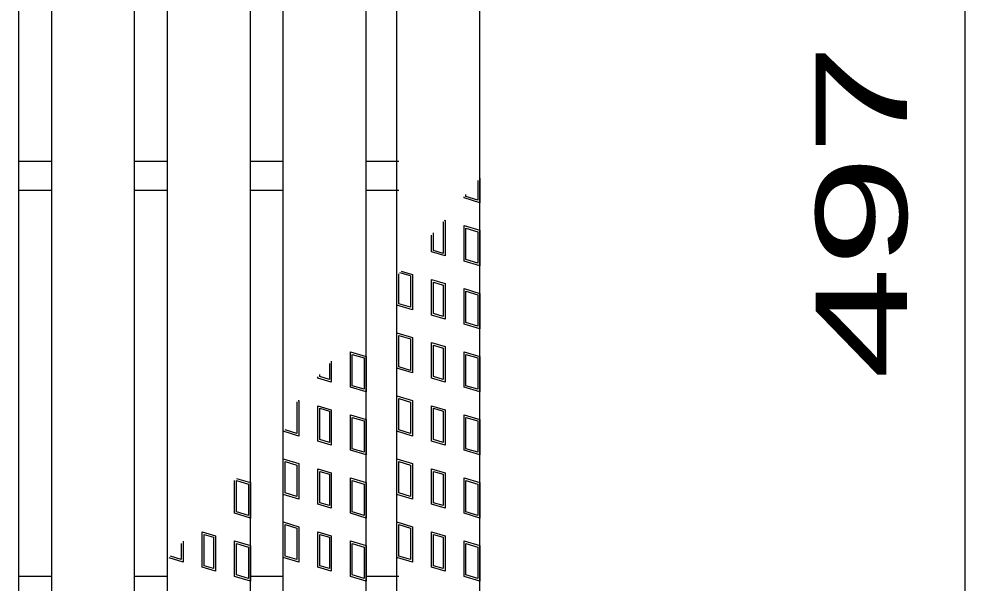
# Model space of a CAD drawing. Units: millimetres, scale not verified. Extents: x -1820 to 1731, y -1282 to 1054.
# Drawn here: x -463.1 to -235, y 55.3 to 191.3 of the extents above; entities that cross this region are included whole.
import ezdxf
from ezdxf.enums import TextEntityAlignment as Align

# ---------------------------------------------------------------- set-up
doc = ezdxf.new("R2010")
doc.units = ezdxf.units.MM
doc.header["$LTSCALE"] = 10
for name, color, linetype, lineweight in [('16', 3, 'Continuous', 25), ('17', 3, 'Continuous', 25), ('22', 2, 'Continuous', 25)]:
    doc.layers.add(name, color=color, linetype=linetype, lineweight=lineweight)
doc.styles.add('ベクトル', font='')
doc.styles.get('ベクトル').set_extended_font_data('ベクトル')

msp = doc.modelspace()

# ---------------------------------------------------------------- linework, layer by layer
at = {"layer": '16'}
for p, q in [((-463.1, -117), (-463.1, 424)), ((-455.2, -117), (-455.2, 424)), ((-435.2, -117), (-435.2, 424)), ((-399.4, -117), (-399.4, 424)), ((-379.4, -117), (-379.4, 424)), ((-372, -117), (-372, 424)), ((-352, -117), (-352, 424)), ((-427.3, -62.5), (-427.3, 369.5)), ((-407.3, -62.5), (-407.3, 369.5)), ((-463.1, 157), (-455.2, 157)), ((-435.2, 157), (-427.3, 157)), ((-407.3, 157), (-399.4, 157)), ((-379.4, 157), (-371.5, 157)), ((-463.1, 150), (-455.2, 150)), ((-435.2, 150), (-427.3, 150)), ((-407.3, 150), (-399.4, 150)), ((-379.4, 150), (-371.5, 150)), ((-463.1, 57), (-455.2, 57)), ((-435.2, 57), (-427.3, 57)), ((-407.3, 57), (-399.4, 57)), ((-379.4, 57), (-371.5, 57))]:
    msp.add_line(p, q, dxfattribs=at)
at = {"layer": '17'}
for p, q in [((-352, 152.91), (-352, 147)), ((-352.47, 152.35), (-352.47, 147.64)), ((-355.8, 148.14), (-355.8, 148.42)), ((-355.32, 148.49), (-355.32, 148.98)), ((-352.47, 147.64), (-355.32, 148.49)), ((-352, 147), (-355.8, 148.14)), ((-360.91, 142.38), (-360.86, 142.36)), ((-360.86, 142.36), (-360.86, 134.8)), ((-360.57, 142.77), (-360.38, 142.72)), ((-360.38, 142.72), (-360.38, 134.17)), ((-355.8, 141.49), (-352, 140.35)), ((-355.8, 132.94), (-355.8, 141.49)), ((-363.61, 135.13), (-363.61, 139.17)), ((-363.14, 135.49), (-363.14, 139.74)), ((-355.32, 140.85), (-352.47, 140)), ((-355.32, 133.29), (-355.32, 140.85)), ((-352.47, 140), (-352.47, 132.44)), ((-352, 140.35), (-352, 131.8)), ((-360.38, 134.17), (-363.61, 135.13)), ((-360.86, 134.8), (-363.14, 135.49)), ((-352, 131.8), (-355.8, 132.94)), ((-352.47, 132.44), (-355.32, 133.29)), ((-368.67, 129.36), (-371.26, 130.13)), ((-370.93, 130.53), (-368.2, 129.71)), ((-371.52, 122.65), (-371.52, 129.82)), ((-368.67, 129.36), (-368.67, 121.8)), ((-368.2, 129.71), (-368.2, 121.16)), ((-363.61, 128.48), (-360.38, 127.52)), ((-363.61, 119.93), (-363.61, 128.48)), ((-363.14, 127.85), (-360.86, 127.16)), ((-363.14, 120.29), (-363.14, 127.85)), ((-360.86, 127.16), (-360.86, 119.6)), ((-360.38, 127.52), (-360.38, 118.97)), ((-355.8, 126.29), (-352, 125.15)), ((-355.8, 117.74), (-355.8, 126.29)), ((-355.32, 125.65), (-352.47, 124.8)), ((-355.32, 118.09), (-355.32, 125.65)), ((-352.47, 124.8), (-352.47, 117.24)), ((-352, 125.15), (-352, 116.6)), ((-368.2, 121.16), (-372, 122.3)), ((-368.67, 121.8), (-371.52, 122.65)), ((-360.38, 118.97), (-363.61, 119.93)), ((-360.86, 119.6), (-363.14, 120.29)), ((-352, 116.6), (-355.8, 117.74)), ((-352.47, 117.24), (-355.32, 118.09)), ((-372, 115.65), (-368.2, 114.51)), ((-372, 107.1), (-372, 115.65)), ((-371.52, 115.01), (-368.67, 114.16)), ((-371.52, 107.45), (-371.52, 115.01)), ((-368.67, 114.16), (-368.67, 106.6)), ((-368.2, 114.51), (-368.2, 105.96)), ((-363.61, 113.28), (-360.38, 112.32)), ((-363.61, 104.73), (-363.61, 113.28)), ((-363.14, 112.65), (-360.86, 111.96)), ((-363.14, 105.09), (-363.14, 112.65)), ((-360.86, 111.96), (-360.86, 104.4)), ((-360.38, 112.32), (-360.38, 103.77)), ((-383.2, 111.09), (-379.4, 109.95)), ((-383.2, 102.54), (-383.2, 111.09)), ((-382.73, 110.45), (-379.88, 109.6)), ((-382.73, 102.89), (-382.73, 110.45)), ((-379.88, 109.6), (-379.88, 102.04)), ((-379.4, 109.95), (-379.4, 101.4)), ((-355.8, 111.09), (-352, 109.95)), ((-355.8, 102.54), (-355.8, 111.09)), ((-355.32, 110.45), (-352.47, 109.6)), ((-355.32, 102.89), (-355.32, 110.45)), ((-352.47, 109.6), (-352.47, 102.04)), ((-352, 109.95), (-352, 101.4)), ((-388.26, 108.26), (-388.26, 104.4)), ((-387.79, 108.82), (-387.79, 103.77)), ((-368.67, 106.6), (-371.52, 107.45)), ((-391.02, 104.73), (-391.02, 105)), ((-390.54, 105.09), (-390.54, 105.56)), ((-388.26, 104.4), (-390.54, 105.09)), ((-368.2, 105.96), (-372, 107.1)), ((-360.86, 104.4), (-363.14, 105.09)), ((-387.79, 103.77), (-391.02, 104.73)), ((-379.88, 102.04), (-382.73, 102.89)), ((-360.38, 103.77), (-363.61, 104.73)), ((-352.47, 102.04), (-355.32, 102.89)), ((-379.4, 101.4), (-383.2, 102.54)), ((-372, 100.45), (-368.2, 99.31)), ((-372, 91.9), (-372, 100.45)), ((-352, 101.4), (-355.8, 102.54)), ((-396.12, 98.97), (-396.08, 98.96)), ((-396.08, 98.96), (-396.08, 91.4)), ((-395.78, 99.36), (-395.6, 99.31)), ((-395.6, 99.31), (-395.6, 90.76)), ((-371.52, 99.81), (-368.67, 98.96)), ((-371.52, 92.25), (-371.52, 99.81)), ((-368.67, 98.96), (-368.67, 91.4)), ((-368.2, 99.31), (-368.2, 90.76)), ((-391.02, 98.08), (-387.79, 97.12)), ((-391.02, 89.53), (-391.02, 98.08)), ((-390.54, 97.45), (-388.26, 96.76)), ((-390.54, 89.89), (-390.54, 97.45)), ((-388.26, 96.76), (-388.26, 89.2)), ((-387.79, 97.12), (-387.79, 88.57)), ((-383.2, 95.89), (-379.4, 94.75)), ((-383.2, 87.34), (-383.2, 95.89)), ((-363.61, 98.08), (-360.38, 97.12)), ((-363.61, 89.53), (-363.61, 98.08)), ((-363.14, 97.45), (-360.86, 96.76)), ((-363.14, 89.89), (-363.14, 97.45)), ((-360.86, 96.76), (-360.86, 89.2)), ((-360.38, 97.12), (-360.38, 88.57)), ((-355.8, 95.89), (-352, 94.75)), ((-355.8, 87.34), (-355.8, 95.89)), ((-382.73, 95.25), (-379.88, 94.4)), ((-382.73, 87.69), (-382.73, 95.25)), ((-379.88, 94.4), (-379.88, 86.84)), ((-379.4, 94.75), (-379.4, 86.2)), ((-355.32, 95.25), (-352.47, 94.4)), ((-355.32, 87.69), (-355.32, 95.25)), ((-352.47, 94.4), (-352.47, 86.84)), ((-352, 94.75), (-352, 86.2)), ((-395.6, 90.76), (-399.4, 91.9)), ((-396.08, 91.4), (-398.93, 92.25)), ((-368.2, 90.76), (-372, 91.9)), ((-368.67, 91.4), (-371.52, 92.25)), ((-387.79, 88.57), (-391.02, 89.53)), ((-388.26, 89.2), (-390.54, 89.89)), ((-360.38, 88.57), (-363.61, 89.53)), ((-360.86, 89.2), (-363.14, 89.89)), ((-379.4, 86.2), (-383.2, 87.34)), ((-379.88, 86.84), (-382.73, 87.69)), ((-352, 86.2), (-355.8, 87.34)), ((-352.47, 86.84), (-355.32, 87.69)), ((-399.4, 85.25), (-395.6, 84.11)), ((-399.4, 76.7), (-399.4, 85.25)), ((-398.93, 84.61), (-396.08, 83.76)), ((-398.93, 77.05), (-398.93, 84.61)), ((-372, 85.25), (-368.2, 84.11)), ((-372, 76.7), (-372, 85.25)), ((-371.52, 84.61), (-368.67, 83.76)), ((-371.52, 77.05), (-371.52, 84.61)), ((-396.08, 83.76), (-396.08, 76.2)), ((-395.6, 84.11), (-395.6, 75.56)), ((-391.02, 82.88), (-387.79, 81.92)), ((-391.02, 74.33), (-391.02, 82.88)), ((-390.54, 82.25), (-388.26, 81.56)), ((-390.54, 74.69), (-390.54, 82.25)), ((-368.67, 83.76), (-368.67, 76.2)), ((-368.2, 84.11), (-368.2, 75.56)), ((-363.61, 82.88), (-360.38, 81.92)), ((-363.61, 74.33), (-363.61, 82.88)), ((-363.14, 82.25), (-360.86, 81.56)), ((-363.14, 74.69), (-363.14, 82.25)), ((-411.1, 72.14), (-411.1, 80.07)), ((-410.68, 80.56), (-407.3, 79.55)), ((-410.63, 80.05), (-407.78, 79.2)), ((-410.63, 72.49), (-410.63, 80.05)), ((-388.26, 81.56), (-388.26, 74)), ((-387.79, 81.92), (-387.79, 73.37)), ((-383.2, 80.69), (-379.4, 79.55)), ((-383.2, 72.14), (-383.2, 80.69)), ((-382.73, 80.05), (-379.88, 79.2)), ((-382.73, 72.49), (-382.73, 80.05)), ((-360.86, 81.56), (-360.86, 74)), ((-360.38, 81.92), (-360.38, 73.37)), ((-355.8, 80.69), (-352, 79.55)), ((-355.8, 72.14), (-355.8, 80.69)), ((-355.32, 80.05), (-352.47, 79.2)), ((-355.32, 72.49), (-355.32, 80.05)), ((-407.78, 79.2), (-407.78, 71.64)), ((-407.3, 79.55), (-407.3, 71)), ((-379.88, 79.2), (-379.88, 71.64)), ((-379.4, 79.55), (-379.4, 71)), ((-352.47, 79.2), (-352.47, 71.64)), ((-352, 79.55), (-352, 71)), ((-395.6, 75.56), (-399.4, 76.7)), ((-396.08, 76.2), (-398.93, 77.05)), ((-368.2, 75.56), (-372, 76.7)), ((-368.67, 76.2), (-371.52, 77.05)), ((-387.79, 73.37), (-391.02, 74.33)), ((-388.26, 74), (-390.54, 74.69)), ((-360.38, 73.37), (-363.61, 74.33)), ((-360.86, 74), (-363.14, 74.69)), ((-407.3, 71), (-411.1, 72.14)), ((-407.78, 71.64), (-410.63, 72.49)), ((-379.4, 71), (-383.2, 72.14)), ((-379.88, 71.64), (-382.73, 72.49)), ((-352, 71), (-355.8, 72.14)), ((-352.47, 71.64), (-355.32, 72.49)), ((-399.4, 70.05), (-395.6, 68.91)), ((-399.4, 61.5), (-399.4, 70.05)), ((-398.93, 69.41), (-396.08, 68.56)), ((-398.93, 61.85), (-398.93, 69.41)), ((-396.08, 68.56), (-396.08, 61)), ((-395.6, 68.91), (-395.6, 60.36)), ((-372, 70.05), (-368.2, 68.91)), ((-372, 61.5), (-372, 70.05)), ((-371.52, 69.41), (-368.67, 68.56)), ((-371.52, 61.85), (-371.52, 69.41)), ((-368.67, 68.56), (-368.67, 61)), ((-368.2, 68.91), (-368.2, 60.36)), ((-418.92, 67.68), (-415.69, 66.72)), ((-418.92, 59.13), (-418.92, 67.68)), ((-418.44, 67.05), (-416.16, 66.36)), ((-418.44, 59.49), (-418.44, 67.05)), ((-416.16, 66.36), (-416.16, 58.8)), ((-415.69, 66.72), (-415.69, 58.17)), ((-391.02, 67.68), (-387.79, 66.72)), ((-391.02, 59.13), (-391.02, 67.68)), ((-390.54, 67.05), (-388.26, 66.36)), ((-390.54, 59.49), (-390.54, 67.05)), ((-388.26, 66.36), (-388.26, 58.8)), ((-387.79, 66.72), (-387.79, 58.17)), ((-363.61, 67.68), (-360.38, 66.72)), ((-363.61, 59.13), (-363.61, 67.68)), ((-363.14, 67.05), (-360.86, 66.36)), ((-363.14, 59.49), (-363.14, 67.05)), ((-360.86, 66.36), (-360.86, 58.8)), ((-360.38, 66.72), (-360.38, 58.17)), ((-423.98, 64.85), (-423.98, 61)), ((-423.5, 65.41), (-423.5, 60.36)), ((-411.1, 65.49), (-407.3, 64.35)), ((-411.1, 56.94), (-411.1, 65.49)), ((-410.63, 64.85), (-407.78, 64)), ((-410.63, 57.29), (-410.63, 64.85)), ((-407.78, 64), (-407.78, 56.44)), ((-407.3, 64.35), (-407.3, 55.8)), ((-383.2, 65.49), (-379.4, 64.35)), ((-383.2, 56.94), (-383.2, 65.49)), ((-382.73, 64.85), (-379.88, 64)), ((-382.73, 57.29), (-382.73, 64.85)), ((-379.88, 64), (-379.88, 56.44)), ((-379.4, 64.35), (-379.4, 55.8)), ((-355.8, 65.49), (-352, 64.35)), ((-355.8, 56.94), (-355.8, 65.49)), ((-355.32, 64.85), (-352.47, 64)), ((-355.32, 57.29), (-355.32, 64.85)), ((-352.47, 64), (-352.47, 56.44)), ((-352, 64.35), (-352, 55.8)), ((-423.98, 61), (-426.57, 61.78)), ((-396.08, 61), (-398.93, 61.85)), ((-368.67, 61), (-371.52, 61.85)), ((-423.5, 60.36), (-426.91, 61.38)), ((-416.16, 58.8), (-418.44, 59.49)), ((-395.6, 60.36), (-399.4, 61.5)), ((-388.26, 58.8), (-390.54, 59.49)), ((-368.2, 60.36), (-372, 61.5)), ((-360.86, 58.8), (-363.14, 59.49)), ((-415.69, 58.17), (-418.92, 59.13)), ((-407.78, 56.44), (-410.63, 57.29)), ((-387.79, 58.17), (-391.02, 59.13)), ((-379.88, 56.44), (-382.73, 57.29)), ((-360.38, 58.17), (-363.61, 59.13)), ((-352.47, 56.44), (-355.32, 57.29)), ((-407.3, 55.8), (-411.1, 56.94)), ((-379.4, 55.8), (-383.2, 56.94)), ((-352, 55.8), (-355.8, 56.94))]:
    msp.add_line(p, q, dxfattribs=at)
at = {"layer": '22', "color": 4}
msp.add_line((-235, -95), (-235, 402), dxfattribs=at)

# ---------------------------------------------------------------- texts
at = {"layer": '22', "style": 'ベクトル', "width": 1.65}
msp.add_text(' 497 ', height=21.99, rotation=90, dxfattribs=at).set_placement((-260, 91), align=Align.MIDDLE_LEFT)

doc.saveas('drawing.dxf')
